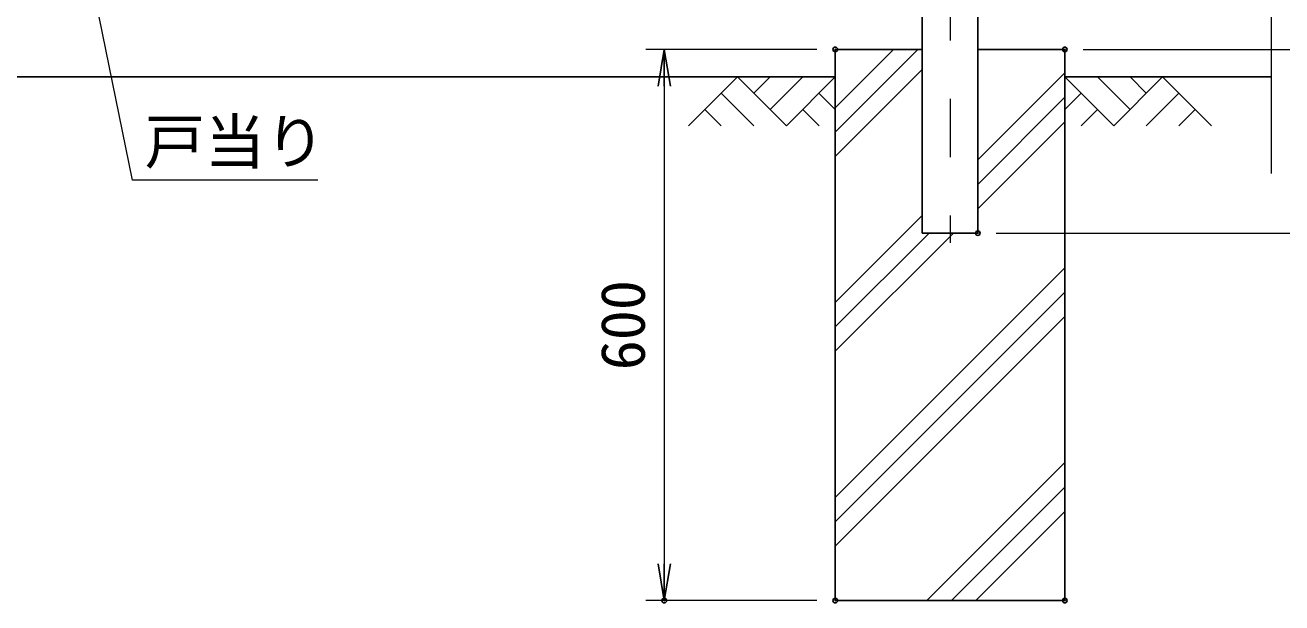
# Model space of a CAD drawing. Units: millimetres, scale not verified. Extents: x -4200 to 4200, y -2970 to 2970.
# Drawn here: x 1189 to 2557, y -825 to -196 of the extents above; entities that cross this region are included whole.
import ezdxf
from ezdxf.enums import TextEntityAlignment as Align

# ---------------------------------------------------------------- set-up
doc = ezdxf.new("R2010")
doc.units = ezdxf.units.MM
doc.header["$LTSCALE"] = 10
doc.header["$PDMODE"] = 32
doc.header["$PDSIZE"] = 5
doc.linetypes.add('USER1', pattern=[50.8, 31.75, -6.35, 6.35, -6.35])
for name, color, linetype, lineweight in [('0-0_D-BMK', 2, 'USER1', 13), ('0-1_D-STR1', 1, 'Continuous', 25), ('0-2_D-BGD', 7, 'Continuous', 25), ('0-3_D-STR4', 7, 'Continuous', 25), ('0-4_D-STR-DIM', 7, 'Continuous', 13), ('0-6_Defpoints', 6, 'Continuous', 25), ('0-7_D-STR-TXT', 7, 'Continuous', 13), ('0-A_D-DCR-HCH', 7, 'Continuous', 13), ('0-D_D-STR2', 7, 'Continuous', 13)]:
    doc.layers.add(name, color=color, linetype=linetype, lineweight=lineweight)
doc.layers.add('0-5_0', color=7, linetype='Continuous')
doc.styles.add('ＭＳ ゴシック', font='')
doc.styles.get('ＭＳ ゴシック').set_extended_font_data('MS Gothic')

# ---------------------------------------------------------------- blocks, each defined once
blk = doc.blocks.new('_Open')
at = {"layer": '0-5_0'}
blk.add_line((-10, 1.667), (0, 0), dxfattribs=at)
blk.add_lwpolyline([(-10, -1.667), (0, 0), (-10, 0)], dxfattribs=at)

msp = doc.modelspace()

# ---------------------------------------------------------------- linework, layer by layer
at = {"layer": '0-0_D-BMK'}
msp.add_line((2195.73, 612.92), (2195.73, -432.89), dxfattribs=at)
at = {"layer": '0-1_D-STR1'}
for p, q in [((2165.48, -63.81), (2165.48, -422.32)), ((2225.98, -185.7), (2225.98, -422.32)), ((2165.48, -422.32), (2225.98, -422.32))]:
    msp.add_line(p, q, dxfattribs=at)
at = {"layer": '0-2_D-BGD'}
for p, q in [((320.73, -252.32), (2070.73, -252.32)), ((2320.73, -252.32), (2545.73, -252.32))]:
    msp.add_line(p, q, dxfattribs=at)
at = {"layer": '0-3_D-STR4'}
for p, q in [((2165.48, -222.32), (2070.73, -222.32)), ((2070.73, -222.32), (2070.73, -822.32)), ((2225.98, -222.32), (2320.73, -222.32)), ((2320.73, -222.32), (2320.73, -822.32)), ((2320.73, -822.32), (2070.73, -822.32))]:
    msp.add_line(p, q, dxfattribs=at)
at = {"layer": '0-4_D-STR-DIM'}
for p, q in [((2050.73, -222.32), (1864.55, -222.32)), ((2340.73, -222.32), (2964.32, -222.32)), ((2340.73, -222.32), (2844.43, -222.32)), ((2340.73, -222.32), (2964.32, -222.32)), ((1884.55, -262.32), (1884.55, -782.32)), ((2245.98, -422.32), (2964.32, -422.32)), ((2245.98, -422.32), (3084.43, -422.32)), ((2050.73, -822.32), (1864.55, -822.32))]:
    msp.add_line(p, q, dxfattribs=at)
at = {"layer": '0-6_Defpoints'}
for p in [(2070.73, -222.32), (2320.73, -222.32), (2225.98, -422.32), (1884.55, -822.32), (2070.73, -822.32), (2070.73, -822.32), (2320.73, -822.32)]:
    msp.add_point(p, dxfattribs=at)
at = {"layer": '0-7_D-STR-TXT'}
msp.add_lwpolyline([(1507.23, -364.51), (1305.75, -364.51), (1203.73, 135.49)], dxfattribs=at)
at = {"layer": '0-A_D-DCR-HCH'}
for p, q in [((2070.73, -312.31), (2160.73, -222.31)), ((2070.73, -285.8), (2134.21, -222.31)), ((2070.73, -338.83), (2165.48, -244.08)), ((1964.31, -252.32), (1911.1, -305.53)), ((1964.31, -252.32), (2017.52, -305.53)), ((1982.05, -270.05), (1999.78, -252.32)), ((1999.78, -287.79), (2035.26, -252.32)), ((2017.52, -305.53), (2070.73, -252.32)), ((2225.98, -342.68), (2320.73, -247.93)), ((2373.95, -305.53), (2320.73, -252.32)), ((2391.68, -287.79), (2356.21, -252.32)), ((2427.16, -252.32), (2373.95, -305.53)), ((2409.51, -270.15), (2391.68, -252.32)), ((2427.16, -252.32), (2480.37, -305.53)), ((1946.57, -270.05), (1982.21, -305.53)), ((2053, -270.05), (2070.73, -287.71)), ((2338.47, -270.05), (2320.73, -287.71)), ((2444.89, -270.05), (2409.26, -305.53)), ((2225.98, -369.19), (2320.73, -274.45)), ((1928.83, -287.79), (1946.65, -305.53)), ((2035.26, -287.79), (2053.08, -305.53)), ((2225.98, -395.71), (2320.73, -300.96)), ((2356.21, -287.79), (2338.39, -305.53)), ((2462.63, -287.79), (2444.81, -305.53)), ((2070.73, -497.93), (2165.48, -403.18)), ((2070.73, -550.96), (2199.38, -422.31)), ((2070.73, -524.45), (2172.86, -422.31)), ((2070.73, -710.06), (2320.73, -460.06)), ((2070.73, -736.58), (2320.73, -486.58)), ((2070.73, -763.09), (2320.73, -513.09)), ((2170.61, -822.32), (2320.73, -672.19)), ((2197.13, -822.32), (2320.73, -698.71)), ((2223.64, -822.32), (2320.73, -725.23))]:
    msp.add_line(p, q, dxfattribs=at)
at = {"layer": '0-D_D-STR2'}
msp.add_lwpolyline([(2545.73, -357.32), (2545.73, 167.03), (2510.5, 179.86), (2580.97, 205.51), (2545.73, 218.34), (2545.73, 637.68)], dxfattribs=at)

# ---------------------------------------------------------------- block references
at = {"layer": '0-4_D-STR-DIM', "xscale": 4, "yscale": 4}
for p, rotation in [((1884.55, -222.32), 90), ((1884.55, -822.32), 270)]:
    msp.add_blockref('_Open', p, dxfattribs=dict(at, rotation=rotation))

# ---------------------------------------------------------------- texts
at = {"layer": '0-4_D-STR-DIM', "style": 'ＭＳ ゴシック'}
msp.add_text('600', height=48.09, rotation=90, dxfattribs=at).set_placement((1877.8, -571.57), align=Align.BOTTOM_LEFT)
at = {"layer": '0-7_D-STR-TXT', "style": 'ＭＳ ゴシック'}
msp.add_text('戸当り', height=48.09, dxfattribs=at).set_placement((1318.76, -361.15), align=Align.BOTTOM_LEFT)

doc.saveas('drawing.dxf')
